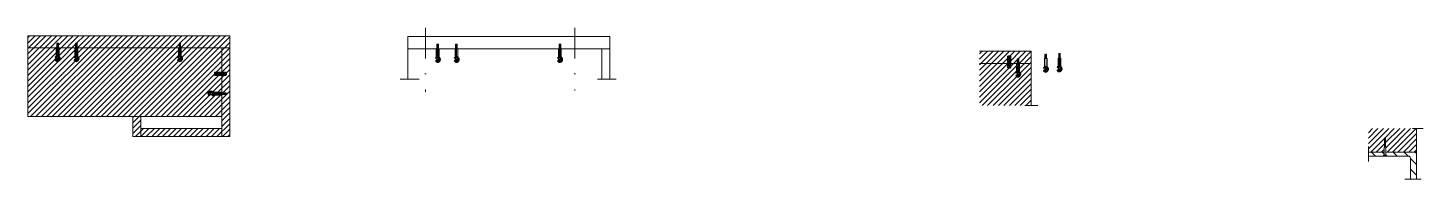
# Model space of a CAD drawing. Header units: millimetres. Extents: x 1835 to 5156, y 562 to 1862.
# Drawn here: x 1834.7 to 2180.3, y 994 to 1031.6 of the extents above; entities that cross this region are included whole.
import ezdxf

# ---------------------------------------------------------------- set-up
doc = ezdxf.new("R2010")
doc.units = ezdxf.units.MM
doc.linetypes.add('TRATTOPUNTO', pattern=[25.4, 12.7, -6.35, 0, -6.35])
doc.layers.add('A-FURN', color=2, linetype='Continuous', lineweight=18)
doc.layers.add('LINEE DI SEZIONE', color=12, linetype='Continuous')
doc.layers.add('viti sottili', color=4, linetype='Continuous')

msp = doc.modelspace()

# ---------------------------------------------------------------- hatches: boundary and pattern name
at = {"layer": 'LINEE DI SEZIONE', "transparency": 33554687}
h = msp.add_hatch(dxfattribs=at)
h.set_pattern_fill('ANSI31', color=256, scale=0.3)
h.paths.add_polyline_path([(1884.7, 1029.61), (1834.7, 1029.61), (1834.7, 1026.61), (1841.87, 1026.61), (1841.87, 1027.71, -0.414214), (1841.92, 1027.76), (1842.22, 1027.76, -0.414214), (1842.27, 1027.71), (1842.27, 1026.61), (1842.41, 1026.61), (1846.52, 1026.61), (1846.52, 1027.71, -0.414214), (1846.57, 1027.76), (1846.87, 1027.76, -0.414214), (1846.92, 1027.71), (1846.92, 1026.61), (1847.06, 1026.61), (1872.13, 1026.61), (1872.13, 1027.71, -0.414214), (1872.18, 1027.76), (1872.48, 1027.76, -0.414214), (1872.53, 1027.71), (1872.53, 1026.61), (1872.68, 1026.61), (1884.7, 1026.61)])
h.paths.add_polyline_path([(1882.7, 1026.61), (1872.68, 1026.61), (1872.68, 1024.51, -0.262423), (1873, 1023.93, -0.74706), (1871.76, 1023.56), (1871.76, 1023.61, 0.147415), (1872.52, 1023.5, 0.081314), (1872.62, 1023.76), (1872.03, 1023.76), (1872.03, 1023.96), (1872.11, 1023.96), (1872.11, 1024.36, 0.068997), (1871.76, 1024.25), (1871.76, 1024.3, -0.112132), (1871.98, 1024.5), (1871.98, 1026.61), (1847.06, 1026.61), (1847.06, 1024.51, -0.262423), (1847.39, 1023.93, -0.74706), (1846.15, 1023.56), (1846.15, 1023.61, 0.147415), (1846.9, 1023.5, 0.081314), (1847, 1023.76), (1846.41, 1023.76), (1846.41, 1023.96), (1846.5, 1023.96), (1846.5, 1024.36, 0.068997), (1846.15, 1024.25), (1846.15, 1024.3, -0.112132), (1846.36, 1024.5), (1846.36, 1026.61), (1842.41, 1026.61), (1842.41, 1024.51, -0.262423), (1842.73, 1023.93, -0.74706), (1841.49, 1023.56), (1841.49, 1023.61, 0.147415), (1842.25, 1023.5, 0.081314), (1842.35, 1023.76), (1841.76, 1023.76), (1841.76, 1023.96), (1841.84, 1023.96), (1841.84, 1024.36, 0.068997), (1841.49, 1024.25), (1841.49, 1024.3, -0.112132), (1841.71, 1024.5), (1841.71, 1026.61), (1834.7, 1026.61), (1834.7, 1009.61), (1882.7, 1009.61), (1882.7, 1014.9), (1880.6, 1014.9, -0.112132), (1880.39, 1014.69), (1880.35, 1014.69, 0.068997), (1880.45, 1015.04), (1880.05, 1015.04), (1880.05, 1014.95), (1879.85, 1014.95), (1879.85, 1015.55, 0.081314), (1879.6, 1015.45, 0.147415), (1879.7, 1014.69), (1879.66, 1014.69, -0.74706), (1880.03, 1015.93, -0.262423), (1880.6, 1015.6), (1882.7, 1015.6), (1882.7, 1019.8), (1881.04, 1019.8), (1880.89, 1019.9), (1880.89, 1020.5), (1881.04, 1020.6), (1882.7, 1020.6)])
h.paths.add_polyline_path([(1884.7, 1026.61), (1882.7, 1026.61), (1882.7, 1020.6), (1883.75, 1020.6), (1883.75, 1020.6), (1883.89, 1020.5), (1883.89, 1019.9), (1883.74, 1019.8), (1882.7, 1019.8), (1882.7, 1015.46), (1883.8, 1015.46, -0.414214), (1883.85, 1015.41), (1883.85, 1015.11, -0.414214), (1883.8, 1015.06), (1882.7, 1015.06), (1882.7, 1014.9), (1882.7, 1004.61), (1884.7, 1004.61)])
h.paths.add_polyline_path([(1882.7, 1006.61), (1862.7, 1006.61), (1862.7, 1004.61), (1882.7, 1004.61)])
h.paths.add_polyline_path([(1862.7, 1009.61), (1860.7, 1009.61), (1860.7, 1004.61), (1862.7, 1004.61), (1862.7, 1006.61)])
h = msp.add_hatch(dxfattribs=at)
h.set_pattern_fill('ANSI31', color=256, scale=0.3)
h.paths.add_polyline_path([(2077.36, 1024.45), (2078.16, 1024.45, -0.077053), (2078.16, 1024.44), (2078.16, 1022.77), (2079.6, 1022.77), (2079.76, 1022.77), (2079.76, 1023.87, -0.414214), (2079.81, 1023.92), (2080.11, 1023.92, -0.414214), (2080.16, 1023.87), (2080.16, 1022.77), (2080.3, 1022.77), (2083.21, 1022.77), (2083.21, 1025.77), (2070.43, 1025.77), (2070.43, 1022.77), (2077.36, 1022.77)])
h.paths.add_polyline_path([(2083.21, 1022.77), (2080.3, 1022.77), (2080.3, 1020.66, -0.251886), (2080.6, 1020.09, -0.74706), (2079.37, 1019.73), (2079.37, 1019.77, 0.147415), (2080.12, 1019.67, 0.082305), (2080.22, 1019.92), (2079.65, 1019.92), (2079.65, 1020.12), (2079.74, 1020.12), (2079.74, 1020.52, 0.073312), (2079.37, 1020.42), (2079.37, 1020.46, -0.121943), (2079.6, 1020.68), (2079.6, 1022.77), (2078.16, 1022.77), (2078.16, 1021.74), (2078.15, 1021.74), (2078.08, 1021.63, -0.250765), (2078.04, 1021.6), (2077.49, 1021.6, -0.250765), (2077.45, 1021.63), (2077.37, 1021.74, -0.148069), (2077.36, 1021.77), (2077.36, 1022.77), (2070.43, 1022.77), (2070.43, 1012.29), (2083.21, 1012.29)])
h = msp.add_hatch(dxfattribs=at)
h.set_pattern_fill('ANSI31', color=256, scale=0.3)
h.paths.add_polyline_path([(2166.71, 1006.59), (2166.71, 1000.77), (2170.6, 1000.77), (2170.6, 1001.98), (2170.69, 1002.1), (2170.69, 1004.3), (2170.99, 1004.3), (2170.98, 1002.1), (2171.05, 1001.98), (2171.05, 1000.77), (2178.64, 1000.77), (2178.64, 1006.59)])
h = msp.add_hatch(dxfattribs=at)
h.set_pattern_fill('ANSI31', color=256, scale=0.6, angle=90)
h.paths.add_polyline_path([(2178.64, 1000.77), (2171.05, 1000.77), (2171.05, 999.96), (2171.22, 999.96), (2171.22, 999.76), (2176.64, 999.76, -0.414214), (2177.14, 999.26), (2177.14, 994.04), (2178.64, 994.04)])
h.paths.add_polyline_path([(2170.42, 999.76), (2170.42, 999.96), (2170.6, 999.96), (2170.6, 1000.77), (2166.71, 1000.77), (2166.71, 999.76)])

# ---------------------------------------------------------------- linework, layer by layer
at = {"layer": 'A-FURN', "linetype": 'TRATTOPUNTO', "ltscale": 0.6}
for p, q in [((1933.18, 1031.59), (1933.18, 1015.73)), ((1970.18, 1031.59), (1970.18, 1016.06)), ((1926.9, 1018.81), (1931.6, 1018.81)), ((1975.75, 1018.81), (1980.44, 1018.81)), ((2081.64, 1012.29), (2084.84, 1012.29)), ((2177.62, 1006.59), (2180.27, 1006.59)), ((2166.71, 1002.11), (2166.71, 998.38)), ((2175.75, 994.04), (2179.82, 994.04))]:
    msp.add_line(p, q, dxfattribs=at)
at = {"layer": 'A-FURN'}
for p, q in [((1834.7, 1029.61), (1884.7, 1029.61)), ((1834.7, 1009.61), (1834.7, 1029.61)), ((1834.7, 1026.61), (1884.7, 1026.61)), ((1834.7, 1026.61), (1834.7, 1009.61)), ((1841.76, 1024.53), (1841.76, 1026.56)), ((1841.87, 1027.66), (1842.16, 1027.76)), ((1841.87, 1027.51), (1842.27, 1027.63)), ((1841.87, 1027.36), (1842.27, 1027.48)), ((1841.87, 1027.21), (1842.27, 1027.33)), ((1841.87, 1027.06), (1842.27, 1027.18)), ((1841.87, 1026.91), (1842.27, 1027.03)), ((1841.87, 1026.76), (1842.27, 1026.88)), ((1842.36, 1024.53), (1842.36, 1026.56)), ((1846.41, 1024.53), (1846.41, 1026.56)), ((1846.52, 1027.66), (1846.81, 1027.76)), ((1846.52, 1027.51), (1846.92, 1027.63)), ((1846.52, 1027.36), (1846.92, 1027.48)), ((1846.52, 1027.21), (1846.92, 1027.33)), ((1846.52, 1027.06), (1846.92, 1027.18)), ((1846.52, 1026.91), (1846.92, 1027.03)), ((1846.52, 1026.76), (1846.92, 1026.88)), ((1847.01, 1024.53), (1847.01, 1026.56)), ((1872.03, 1024.53), (1872.03, 1026.56)), ((1872.13, 1027.66), (1872.43, 1027.76)), ((1872.13, 1027.51), (1872.53, 1027.63)), ((1872.13, 1027.36), (1872.53, 1027.48)), ((1872.13, 1027.21), (1872.53, 1027.33)), ((1872.13, 1027.06), (1872.53, 1027.18)), ((1872.13, 1026.91), (1872.53, 1027.03)), ((1872.13, 1026.76), (1872.53, 1026.88)), ((1872.63, 1024.53), (1872.63, 1026.56)), ((1882.7, 1020.6), (1882.7, 1026.61)), ((1884.7, 1029.61), (1884.7, 1004.61)), ((1928.84, 1029.41), (1978.84, 1029.41)), ((1928.84, 1018.81), (1928.84, 1029.41)), ((1928.84, 1026.41), (1978.84, 1026.41)), ((1928.84, 1026.41), (1928.84, 1018.81)), ((1935.9, 1024.33), (1935.9, 1026.36)), ((1936.01, 1027.47), (1936.31, 1027.56)), ((1936.01, 1027.31), (1936.41, 1027.43)), ((1936.01, 1027.16), (1936.41, 1027.28)), ((1936.01, 1027.01), (1936.41, 1027.13)), ((1936.01, 1026.86), (1936.41, 1026.98)), ((1936.01, 1026.71), (1936.41, 1026.83)), ((1936.01, 1026.56), (1936.41, 1026.68)), ((1936.5, 1024.34), (1936.5, 1026.36)), ((1940.55, 1024.33), (1940.55, 1026.36)), ((1940.65, 1027.47), (1940.95, 1027.56)), ((1940.65, 1027.31), (1941.05, 1027.43)), ((1940.65, 1027.16), (1941.05, 1027.28)), ((1940.65, 1027.01), (1941.05, 1027.13)), ((1940.65, 1026.86), (1941.05, 1026.98)), ((1940.65, 1026.71), (1941.05, 1026.83)), ((1940.65, 1026.56), (1941.05, 1026.68)), ((1941.15, 1024.34), (1941.15, 1026.36)), ((1966.15, 1024.33), (1966.15, 1026.36)), ((1966.26, 1027.47), (1966.55, 1027.56)), ((1966.26, 1027.31), (1966.66, 1027.43)), ((1966.26, 1027.16), (1966.66, 1027.28)), ((1966.26, 1027.01), (1966.66, 1027.13)), ((1966.26, 1026.86), (1966.66, 1026.98)), ((1966.26, 1026.71), (1966.66, 1026.83)), ((1966.26, 1026.56), (1966.66, 1026.68)), ((1966.75, 1024.34), (1966.75, 1026.36)), ((1976.84, 1018.81), (1976.84, 1026.41)), ((1978.84, 1029.41), (1978.84, 1018.81)), ((1841.84, 1023.96), (1841.84, 1024.36)), ((1841.88, 1024.36), (1842.23, 1024.36)), ((1842.26, 1024.34), (1842.26, 1023.96)), ((1846.5, 1023.96), (1846.5, 1024.36)), ((1846.54, 1024.36), (1846.89, 1024.36)), ((1846.91, 1024.34), (1846.91, 1023.96)), ((1872.11, 1023.96), (1872.11, 1024.36)), ((1872.15, 1024.36), (1872.5, 1024.36)), ((1872.53, 1024.34), (1872.53, 1023.96)), ((1935.99, 1023.76), (1935.99, 1024.16)), ((1936.03, 1024.16), (1936.38, 1024.16)), ((1936.4, 1024.15), (1936.4, 1023.76)), ((1940.63, 1023.76), (1940.63, 1024.16)), ((1940.67, 1024.16), (1941.02, 1024.16)), ((1941.05, 1024.15), (1941.05, 1023.76)), ((1966.24, 1023.76), (1966.24, 1024.16)), ((1966.28, 1024.16), (1966.63, 1024.16)), ((1966.65, 1024.15), (1966.65, 1023.76)), ((2070.43, 1025.77), (2083.21, 1025.77)), ((2077.37, 1024.45), (2078.16, 1024.45)), ((2077.47, 1021.77), (2077.47, 1024.43)), ((2077.57, 1021.77), (2077.57, 1024.43)), ((2077.67, 1021.77), (2077.67, 1024.43)), ((2077.77, 1021.77), (2077.77, 1024.43)), ((2077.87, 1021.77), (2077.87, 1024.43)), ((2077.97, 1021.77), (2077.97, 1024.43)), ((2078.07, 1021.77), (2078.07, 1024.43)), ((2079.76, 1023.82), (2080.06, 1023.92)), ((2079.76, 1023.67), (2080.16, 1023.8)), ((2079.76, 1023.52), (2080.16, 1023.65)), ((2079.76, 1023.37), (2080.16, 1023.5)), ((2079.76, 1023.22), (2080.16, 1023.35)), ((2079.76, 1023.07), (2080.16, 1023.2)), ((2079.76, 1022.92), (2080.16, 1023.05)), ((2083.21, 1025.77), (2083.21, 1022.77)), ((2089.9, 1022.02), (2089.9, 1024.04)), ((2090.01, 1025.14), (2090.3, 1025.23)), ((2090.01, 1024.99), (2090.41, 1025.11)), ((2090.01, 1024.84), (2090.41, 1024.96)), ((2090.01, 1024.69), (2090.41, 1024.81)), ((2090.01, 1024.54), (2090.41, 1024.66)), ((2090.01, 1024.39), (2090.41, 1024.51)), ((2090.01, 1024.24), (2090.41, 1024.36)), ((2090.5, 1022), (2090.5, 1024.04)), ((1881.04, 1019.81), (1881.04, 1020.6)), ((1883.72, 1020.51), (1881.06, 1020.51)), ((1883.72, 1020.41), (1881.06, 1020.41)), ((1883.72, 1020.31), (1881.06, 1020.31)), ((1883.72, 1020.21), (1881.06, 1020.21)), ((1883.72, 1020.11), (1881.06, 1020.11)), ((1883.72, 1020.01), (1881.06, 1020.01)), ((1883.72, 1019.91), (1881.06, 1019.91)), ((1882.7, 1004.61), (1882.7, 1019.8)), ((1883.75, 1020.6), (1883.75, 1019.81)), ((2070.43, 1022.77), (2077.36, 1022.77)), ((2078.15, 1021.74), (2077.37, 1021.74)), ((2078.16, 1022.77), (2079.6, 1022.77)), ((2079.65, 1020.71), (2079.65, 1022.72)), ((2079.74, 1020.12), (2079.74, 1020.52)), ((2080.15, 1020.47), (2080.15, 1020.12)), ((2080.16, 1022.77), (2083.21, 1022.77)), ((2080.25, 1020.69), (2080.25, 1022.72)), ((2083.21, 1022.77), (2083.21, 1012.29)), ((2089.98, 1021.44), (2089.98, 1021.84)), ((2090.4, 1021.78), (2090.4, 1021.44)), ((1880.44, 1015.45), (1880.05, 1015.45)), ((1880.05, 1015.04), (1880.45, 1015.04)), ((1880.45, 1015.08), (1880.45, 1015.43)), ((1880.63, 1015.55), (1882.65, 1015.55)), ((1880.63, 1014.95), (1882.65, 1014.95)), ((1882.85, 1015.06), (1882.98, 1015.46)), ((1883, 1015.06), (1883.13, 1015.46)), ((1883.15, 1015.06), (1883.28, 1015.46)), ((1883.3, 1015.06), (1883.43, 1015.46)), ((1883.45, 1015.06), (1883.58, 1015.46)), ((1883.6, 1015.06), (1883.73, 1015.46)), ((1883.76, 1015.06), (1883.85, 1015.36)), ((1834.7, 1009.61), (1882.7, 1009.61)), ((1860.7, 1004.61), (1860.7, 1009.61)), ((1862.7, 1009.61), (1862.7, 1004.61)), ((1862.7, 1006.61), (1882.7, 1006.61)), ((2178.64, 1006.59), (2178.64, 994.04)), ((1882.7, 1004.61), (1860.7, 1004.61)), ((1884.7, 1004.61), (1882.7, 1004.61)), ((2170.69, 1004.27), (2170.78, 1004.3)), ((2170.69, 1004.09), (2170.99, 1004.19)), ((2170.69, 1003.91), (2170.99, 1004.01)), ((2170.69, 1003.73), (2170.99, 1003.83)), ((2170.69, 1003.55), (2170.99, 1003.65)), ((2170.69, 1003.37), (2170.98, 1003.47)), ((2170.69, 1003.2), (2170.98, 1003.29)), ((2170.69, 1003.02), (2170.98, 1003.11)), ((2170.69, 1002.84), (2170.98, 1002.93)), ((2170.69, 1002.66), (2170.98, 1002.76)), ((2170.69, 1002.48), (2170.98, 1002.58)), ((2170.69, 1002.3), (2170.98, 1002.4)), ((2170.69, 1002.13), (2170.98, 1002.22)), ((2170.6, 1000.77), (2166.71, 1000.77)), ((2166.71, 999.76), (2176.64, 999.76)), ((2170.69, 1002.1), (2170.98, 1002.1)), ((2171.05, 999.96), (2171.05, 1001.98)), ((2178.64, 1000.77), (2171.05, 1000.77)), ((2177.14, 994.04), (2177.14, 999.26))]:
    msp.add_line(p, q, dxfattribs=at)
for points in [[(1841.71, 1024.5), (1841.71, 1026.61), (1842.41, 1026.61), (1842.41, 1024.51)], [(1842.01, 1024.6), (1842.01, 1026.56), (1841.71, 1026.56)], [(1842.11, 1024.6), (1842.11, 1026.56), (1842.41, 1026.56)], [(1846.36, 1024.5), (1846.36, 1026.61), (1847.06, 1026.61), (1847.06, 1024.51)], [(1846.66, 1024.6), (1846.66, 1026.56), (1846.36, 1026.56)], [(1846.76, 1024.6), (1846.76, 1026.56), (1847.06, 1026.56)], [(1871.98, 1024.5), (1871.98, 1026.61), (1872.68, 1026.61), (1872.68, 1024.51)], [(1872.28, 1024.6), (1872.28, 1026.56), (1871.98, 1026.56)], [(1872.38, 1024.6), (1872.38, 1026.56), (1872.68, 1026.56)], [(1935.85, 1024.31), (1935.85, 1026.41), (1936.55, 1026.41), (1936.55, 1024.31)], [(1936.15, 1024.4), (1936.15, 1026.36), (1935.85, 1026.36)], [(1936.25, 1024.4), (1936.25, 1026.36), (1936.55, 1026.36)], [(1940.5, 1024.31), (1940.5, 1026.41), (1941.2, 1026.41), (1941.2, 1024.31)], [(1940.8, 1024.4), (1940.8, 1026.36), (1940.5, 1026.36)], [(1940.9, 1024.4), (1940.9, 1026.36), (1941.2, 1026.36)], [(1966.1, 1024.31), (1966.1, 1026.41), (1966.8, 1026.41), (1966.8, 1024.31)], [(1966.4, 1024.4), (1966.4, 1026.36), (1966.1, 1026.36)], [(1966.5, 1024.4), (1966.5, 1026.36), (1966.8, 1026.36)], [(1842.24, 1024.36), (1841.84, 1024.36)], [(1846.89, 1024.36), (1846.5, 1024.36)], [(1872.51, 1024.36), (1872.11, 1024.36)], [(1936.39, 1024.16), (1935.99, 1024.16)], [(1941.03, 1024.16), (1940.63, 1024.16)], [(1966.63, 1024.16), (1966.24, 1024.16)], [(2089.85, 1021.99), (2089.85, 1024.09), (2090.55, 1024.09), (2090.55, 1021.97)], [(2090.15, 1022.08), (2090.15, 1024.04), (2089.85, 1024.04)], [(2090.25, 1022.08), (2090.25, 1024.04), (2090.55, 1024.04)], [(2079.6, 1020.68), (2079.6, 1022.77), (2080.3, 1022.77), (2080.3, 1020.66)], [(2079.9, 1020.77), (2079.9, 1022.72), (2079.6, 1022.72)], [(2080.09, 1020.52), (2079.74, 1020.52)], [(2080, 1020.76), (2080, 1022.72), (2080.3, 1022.72)], [(2090.33, 1021.84), (2089.98, 1021.84)], [(1880.45, 1015.44), (1880.45, 1015.04)], [(1880.6, 1014.9), (1882.7, 1014.9), (1882.7, 1015.6), (1880.6, 1015.6)], [(1880.7, 1015.3), (1882.65, 1015.3), (1882.65, 1015.6)], [(1880.7, 1015.2), (1882.65, 1015.2), (1882.65, 1014.9)], [(2170.6, 999.96), (2170.6, 1001.98), (2171.05, 1001.98), (2170.98, 1002.1), (2170.99, 1004.3), (2170.69, 1004.3), (2170.69, 1002.1), (2170.6, 1001.98)]]:
    msp.add_lwpolyline(points, dxfattribs=at)
for points in [[(1842.27, 1026.61), (1842.27, 1027.71, 0.414214), (1842.22, 1027.76), (1841.92, 1027.76, 0.414214), (1841.87, 1027.71), (1841.87, 1026.61), (1842.27, 1026.73)], [(1846.92, 1026.61), (1846.92, 1027.71, 0.414214), (1846.87, 1027.76), (1846.57, 1027.76, 0.414214), (1846.52, 1027.71), (1846.52, 1026.61), (1846.92, 1026.73)], [(1872.53, 1026.61), (1872.53, 1027.71, 0.414214), (1872.48, 1027.76), (1872.18, 1027.76, 0.414214), (1872.13, 1027.71), (1872.13, 1026.61), (1872.53, 1026.73)], [(1936.41, 1026.41), (1936.41, 1027.51, 0.414214), (1936.36, 1027.56), (1936.06, 1027.56, 0.414214), (1936.01, 1027.51), (1936.01, 1026.41), (1936.41, 1026.53)], [(1941.05, 1026.41), (1941.05, 1027.51, 0.414214), (1941, 1027.56), (1940.7, 1027.56, 0.414214), (1940.65, 1027.51), (1940.65, 1026.41), (1941.05, 1026.53)], [(1966.66, 1026.41), (1966.66, 1027.51, 0.414214), (1966.61, 1027.56), (1966.31, 1027.56, 0.414214), (1966.26, 1027.51), (1966.26, 1026.41), (1966.66, 1026.53)], [(2080.16, 1022.77), (2080.16, 1023.87, 0.414214), (2080.11, 1023.92), (2079.81, 1023.92, 0.414214), (2079.76, 1023.87), (2079.76, 1022.77), (2080.16, 1022.9)], [(2090.41, 1024.09), (2090.41, 1025.19, 0.414214), (2090.36, 1025.24), (2090.06, 1025.24, 0.414214), (2090.01, 1025.19), (2090.01, 1024.09), (2090.41, 1024.21)], [(1882.7, 1015.46), (1883.8, 1015.46, -0.414214), (1883.85, 1015.41), (1883.85, 1015.11, -0.414214), (1883.8, 1015.06), (1882.7, 1015.06), (1882.83, 1015.46)]]:
    msp.add_lwpolyline(points, format="xyb", dxfattribs=at)
for points in [[(1842.36, 1023.76), (1842.36, 1023.96), (1841.76, 1023.96), (1841.76, 1023.76)], [(1847.01, 1023.76), (1847.01, 1023.96), (1846.41, 1023.96), (1846.41, 1023.76)], [(1872.63, 1023.76), (1872.63, 1023.96), (1872.03, 1023.96), (1872.03, 1023.76)], [(1936.5, 1023.56), (1936.5, 1023.76), (1935.9, 1023.76), (1935.9, 1023.56)], [(1941.15, 1023.56), (1941.15, 1023.76), (1940.55, 1023.76), (1940.55, 1023.56)], [(1966.75, 1023.56), (1966.75, 1023.76), (1966.15, 1023.76), (1966.15, 1023.56)], [(2080.25, 1019.92), (2080.25, 1020.12), (2079.65, 1020.12), (2079.65, 1019.92)], [(2090.5, 1021.24), (2090.5, 1021.44), (2089.9, 1021.44), (2089.9, 1021.24)], [(1879.85, 1015.55), (1880.05, 1015.55), (1880.05, 1014.95), (1879.85, 1014.95)], [(2170.42, 999.76), (2170.42, 999.96), (2171.22, 999.96), (2171.22, 999.76)]]:
    msp.add_lwpolyline(points, close=True, dxfattribs=at)
for points in [[(2078.15, 1024.47), (2078.08, 1024.58, 0.250765), (2078.04, 1024.6), (2077.49, 1024.6, 0.250765), (2077.45, 1024.58), (2077.37, 1024.47, 0.148069), (2077.36, 1024.44), (2077.36, 1021.77, 0.148069), (2077.37, 1021.74), (2077.45, 1021.63, 0.250765), (2077.49, 1021.6), (2078.04, 1021.6, 0.250765), (2078.08, 1021.63), (2078.15, 1021.74, 0.148069), (2078.16, 1021.77), (2078.16, 1024.44, 0.148069)], [(1881.02, 1020.6), (1880.91, 1020.52, 0.250765), (1880.89, 1020.48), (1880.89, 1019.93, 0.250765), (1880.91, 1019.89), (1881.02, 1019.81, 0.148069), (1881.05, 1019.8), (1883.72, 1019.8, 0.148069), (1883.75, 1019.81), (1883.86, 1019.89, 0.250765), (1883.89, 1019.93), (1883.89, 1020.48, 0.250765), (1883.86, 1020.52), (1883.75, 1020.6, 0.148069), (1883.72, 1020.6), (1881.05, 1020.6, 0.148069)]]:
    msp.add_lwpolyline(points, format="xyb", close=True, dxfattribs=at)
msp.add_arc((2176.64, 999.26), 0.5, 0, 90, dxfattribs=at)
at = {"layer": 'viti sottili'}
for p, q in [((2086.52, 1024.09), (2087.11, 1024.09)), ((2086.57, 1021.91), (2086.57, 1024.09)), ((2086.61, 1024.94), (2086.61, 1024.09)), ((2087.02, 1024.09), (2087.02, 1024.94)), ((2087.05, 1024.09), (2087.05, 1021.91)), ((2087.11, 1021.89), (2087.2, 1021.89)), ((2087.2, 1021.89), (2087.2, 1021.84))]:
    msp.add_line(p, q, dxfattribs=at)
at = {"layer": 'viti sottili', "lineweight": -3}
for p, q in [((2086.61, 1024.71), (2087.03, 1024.89)), ((2086.61, 1024.52), (2087.03, 1024.7)), ((2086.61, 1024.29), (2087.03, 1024.47)), ((2086.61, 1024.09), (2087.03, 1024.27))]:
    msp.add_line(p, q, dxfattribs=at)
at = {"layer": 'viti sottili'}
for points in [[(1841.49, 1023.56, 0.74706), (1842.73, 1023.93, 0.74706), (1841.49, 1024.3), (1841.49, 1024.25, -0.147415), (1842.25, 1024.35, -0.085849), (1842.35, 1024.09), (1842.38, 1024.09), (1842.38, 1024.19), (1842.58, 1024.19), (1842.58, 1023.67), (1842.38, 1023.67), (1842.38, 1023.77), (1842.35, 1023.77, -0.084542), (1842.25, 1023.5, -0.147415), (1841.49, 1023.61), (1841.49, 1023.56)], [(1846.15, 1023.56, 0.74706), (1847.39, 1023.93, 0.74706), (1846.15, 1024.3), (1846.15, 1024.25, -0.147415), (1846.9, 1024.35, -0.085849), (1847, 1024.09), (1847.03, 1024.09), (1847.03, 1024.19), (1847.24, 1024.19), (1847.24, 1023.67), (1847.03, 1023.67), (1847.03, 1023.77), (1847, 1023.77, -0.084542), (1846.9, 1023.5, -0.147415), (1846.15, 1023.61), (1846.15, 1023.56)], [(1871.76, 1023.56, 0.74706), (1873, 1023.93, 0.74706), (1871.76, 1024.3), (1871.76, 1024.25, -0.147415), (1872.52, 1024.35, -0.085849), (1872.62, 1024.09), (1872.65, 1024.09), (1872.65, 1024.19), (1872.85, 1024.19), (1872.85, 1023.67), (1872.65, 1023.67), (1872.65, 1023.77), (1872.62, 1023.77, -0.084542), (1872.52, 1023.5, -0.147415), (1871.76, 1023.61), (1871.76, 1023.56)], [(1935.64, 1023.37, 0.74706), (1936.88, 1023.73, 0.74706), (1935.64, 1024.1), (1935.64, 1024.06, -0.147415), (1936.4, 1024.16, -0.085849), (1936.5, 1023.89), (1936.53, 1023.89), (1936.53, 1023.99), (1936.73, 1023.99), (1936.73, 1023.47), (1936.53, 1023.47), (1936.53, 1023.57), (1936.5, 1023.57, -0.084542), (1936.4, 1023.31, -0.147415), (1935.64, 1023.41), (1935.64, 1023.37)], [(1940.28, 1023.37, 0.74706), (1941.52, 1023.73, 0.74706), (1940.28, 1024.1), (1940.28, 1024.06, -0.147415), (1941.04, 1024.16, -0.085849), (1941.14, 1023.89), (1941.17, 1023.89), (1941.17, 1023.99), (1941.37, 1023.99), (1941.37, 1023.47), (1941.17, 1023.47), (1941.17, 1023.57), (1941.14, 1023.57, -0.084542), (1941.04, 1023.31, -0.147415), (1940.28, 1023.41), (1940.28, 1023.37)], [(1965.89, 1023.37, 0.74706), (1967.13, 1023.73, 0.74706), (1965.89, 1024.1), (1965.89, 1024.06, -0.147415), (1966.64, 1024.16, -0.085849), (1966.75, 1023.89), (1966.77, 1023.89), (1966.77, 1023.99), (1966.98, 1023.99), (1966.98, 1023.47), (1966.77, 1023.47), (1966.77, 1023.57), (1966.74, 1023.57, -0.084542), (1966.64, 1023.31, -0.147415), (1965.89, 1023.41), (1965.89, 1023.37)], [(2079.37, 1019.73, 0.74706), (2080.6, 1020.09, 0.74706), (2079.37, 1020.46), (2079.37, 1020.42, -0.147415), (2080.12, 1020.52, -0.085849), (2080.22, 1020.25), (2080.25, 1020.25), (2080.25, 1020.36), (2080.46, 1020.36), (2080.46, 1019.83), (2080.25, 1019.83), (2080.25, 1019.93), (2080.22, 1019.93, -0.084542), (2080.12, 1019.67, -0.147415), (2079.37, 1019.77), (2079.37, 1019.73)], [(2086.25, 1020.92, 0.74706), (2087.48, 1021.28, 0.74706), (2086.25, 1021.65), (2086.25, 1021.61, -0.147415), (2087, 1021.71, -0.085849), (2087.1, 1021.44), (2087.13, 1021.44), (2087.13, 1021.55), (2087.34, 1021.55), (2087.34, 1021.02), (2087.13, 1021.02), (2087.13, 1021.12), (2087.1, 1021.12, -0.084542), (2087, 1020.86, -0.147415), (2086.25, 1020.96), (2086.25, 1020.92)], [(2089.61, 1021.04, 0.74706), (2090.85, 1021.41, 0.74706), (2089.61, 1021.77), (2089.61, 1021.73, -0.147415), (2090.37, 1021.83, -0.085849), (2090.47, 1021.57), (2090.5, 1021.57), (2090.5, 1021.67), (2090.7, 1021.67), (2090.7, 1021.14), (2090.5, 1021.14), (2090.5, 1021.24), (2090.47, 1021.24, -0.084542), (2090.37, 1020.98, -0.147415), (2089.61, 1021.08), (2089.61, 1021.04)], [(1879.66, 1014.69, -0.74706), (1880.03, 1015.93, -0.74706), (1880.39, 1014.69), (1880.35, 1014.69, 0.147415), (1880.45, 1015.45, 0.085849), (1880.19, 1015.55), (1880.19, 1015.58), (1880.29, 1015.58), (1880.29, 1015.78), (1879.76, 1015.78), (1879.76, 1015.58), (1879.86, 1015.58), (1879.86, 1015.55, 0.084542), (1879.6, 1015.45, 0.147415), (1879.7, 1014.69), (1879.66, 1014.69)]]:
    msp.add_lwpolyline(points, format="xyb", dxfattribs=at)
for points in [[(2087.11, 1021.12), (2087.11, 1021.28), (2086.52, 1021.28), (2086.52, 1021.05), (2087.09, 1021.05)], [(2086.63, 1021.72), (2086.63, 1021.28)], [(2086.99, 1021.28), (2086.99, 1021.71)]]:
    msp.add_lwpolyline(points, dxfattribs=at)
msp.add_arc((2086.82, 1024.74), 0.285, 43.7004, 136.2996, dxfattribs=at)

doc.saveas('drawing.dxf')
